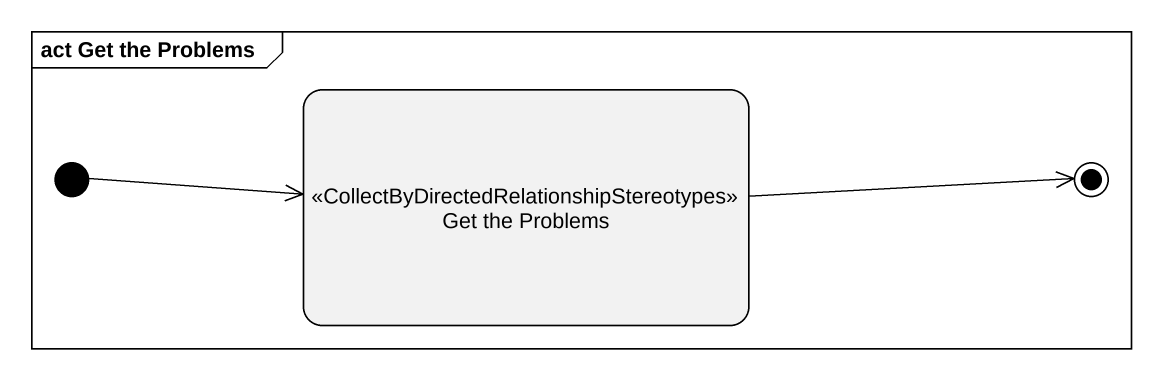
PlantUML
@startuml
mainframe act Get the Problems
hide empty description
state "Get the Problems" as Get_the_Problems <<CollectByDirectedRelationshipStereotypes>>
[*] -right-> Get_the_Problems
Get_the_Problems -right-> [*]
@enduml
